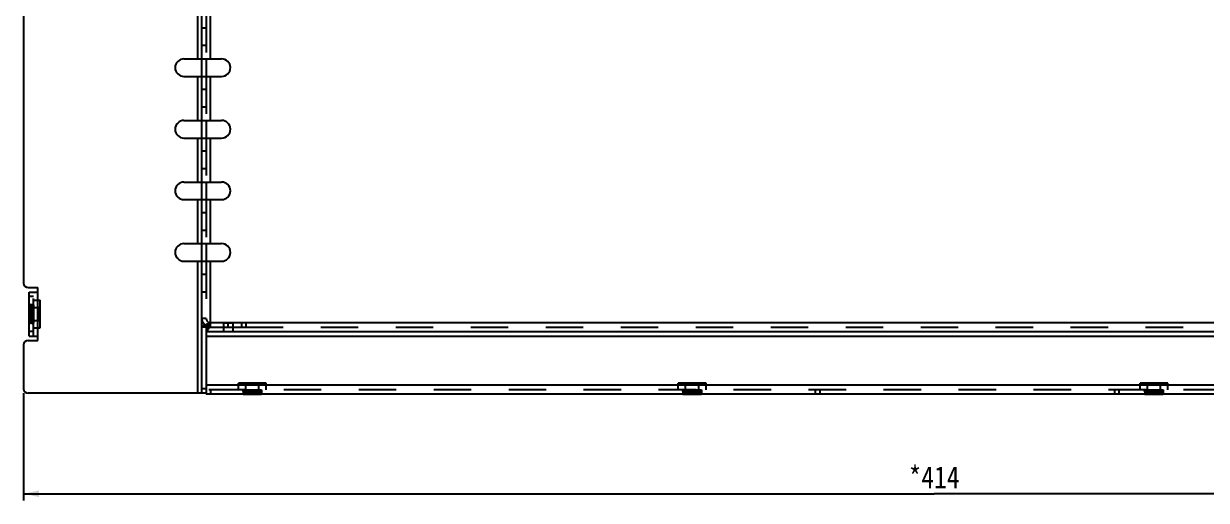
# Model space of a CAD drawing. Header units: millimetres. Extents: x 0 to 8948, y -1340 to 1100.
# Drawn here: x 340.5 to 609.4, y 450.3 to 558.6 of the extents above; entities that cross this region are included whole.
import ezdxf

# ---------------------------------------------------------------- set-up
doc = ezdxf.new("R2010")
doc.units = ezdxf.units.MM
doc.header["$LTSCALE"] = 85.25
doc.linetypes.add('HIDDEN', pattern=[0.2, 0.1, -0.1])
doc.layers.get('0').update_dxf_attribs({"linetype": 'CONTINUOUS'})
doc.layers.add('02___PRT_ALL_AXES', color=7, linetype='CONTINUOUS')
doc.layers.add('DEFAULT_2', color=8, linetype='HIDDEN')
doc.styles.get("Standard").update_dxf_attribs({"font": 'txt', "width": 0.85})
doc.dimstyles.new('DIMSTYLE_1', dxfattribs={"dimtxt": 5, "dimasz": 3.5, "dimexe": 1.5, "dimexo": 1, "dimgap": 1.25, "dimtad": 1, "dimdsep": 46, "dimtxsty": 'Standard', "dimblk": '_FILLED', "dimblk1": '_FILLED', "dimblk2": '_FILLED', "dimcen": 0.09, "dimadec": 0, "dimazin": 0, "dimtp": 0.01, "dimtm": 0.01, "dimtfac": 1, "dimtofl": 0, "dimtmove": 0, "dimatfit": 3, "dimldrblk": '_FILLED', "dimfxl": 0, "dimtolj": 1, "dimarcsym": 0})

# ---------------------------------------------------------------- blocks, each defined once
blk = doc.blocks.new('_FILLED')
at = {"color": 0, "linetype": 'ByBlock'}
blk.add_solid([(0, 0), (-1, 0.214), (-1, -0.214)], dxfattribs=at)
blk = doc.blocks.new('*D1')
at = {"color": 2, "linetype": 'Continuous', "transparency": 16777216}
for p, q in [((340.54, 474.61), (340.54, 450.26)), ((754.54, 473.11), (754.54, 450.26)), ((340.54, 451.76), (547.54, 451.76)), ((754.54, 451.76), (547.54, 451.76))]:
    blk.add_line(p, q, dxfattribs=at)
at = {"color": 2, "linetype": 'Continuous', "transparency": 16777216, "xscale": 3.5, "yscale": 3.5, "zscale": 3.5, "rotation": 180}
blk.add_blockref('_FILLED', (340.54, 451.76), dxfattribs=at)
at = {"color": 2, "linetype": 'Continuous', "transparency": 16777216, "xscale": 3.5, "yscale": 3.5, "zscale": 3.5}
blk.add_blockref('_FILLED', (754.54, 451.76), dxfattribs=at)
at = {"color": 2, "linetype": 'Continuous', "transparency": 16777216, "insert": (547.54, 458.01), "char_height": 5, "width": 17, "attachment_point": 2, "line_spacing_factor": 0.9}
blk.add_mtext('*414', dxfattribs=at)

msp = doc.modelspace()

# ---------------------------------------------------------------- linework, layer by layer
at = {"color": 3, "linetype": 'Continuous'}
for p, q in [((381.039, 474.614), (381.039, 715.614)), ((340.539, 595.614), (340.539, 499.614)), ((380.039, 560.614), (380.039, 550.614)), ((383.039, 550.614), (383.039, 560.614)), ((376.981, 550.614), (385.539, 550.614)), ((376.981, 546.614), (385.539, 546.614)), ((380.039, 546.614), (380.039, 536.614)), ((383.039, 536.614), (383.039, 546.614)), ((376.981, 536.614), (385.539, 536.614)), ((376.981, 532.614), (385.539, 532.614)), ((380.039, 532.614), (380.039, 522.614)), ((383.039, 522.614), (383.039, 532.614)), ((376.981, 522.614), (385.539, 522.614)), ((376.981, 518.614), (385.539, 518.614)), ((380.039, 518.614), (380.039, 508.614)), ((383.039, 508.614), (383.039, 518.614)), ((376.981, 508.614), (385.539, 508.614)), ((376.981, 504.614), (385.539, 504.614)), ((380.039, 504.614), (380.039, 474.614)), ((383.039, 490.614), (383.039, 504.614)), ((341.539, 498.614), (343.789, 498.614)), ((341.789, 487.614), (341.789, 497.614)), ((341.789, 497.614), (343.789, 497.614)), ((343.789, 486.614), (343.789, 498.614)), ((697.039, 490.614), (383.039, 490.614)), ((341.789, 487.614), (343.789, 487.614)), ((382.039, 488.614), (382.039, 476.414)), ((382.039, 488.614), (698.039, 488.614)), ((382.039, 487.614), (748.539, 487.614)), ((340.539, 485.614), (340.539, 475.614)), ((341.539, 486.614), (343.789, 486.614)), ((698.039, 476.414), (382.039, 476.414)), ((381.039, 474.614), (341.539, 474.614)), ((382.039, 474.567), (382.039, 474.414)), ((698.039, 474.414), (382.039, 474.414))]:
    msp.add_line(p, q, dxfattribs=at)
at = {"color": 7, "linetype": 'Continuous'}
for p, q in [((382.039, 550.614), (382.039, 546.614)), ((382.039, 536.614), (382.039, 532.614)), ((382.039, 522.614), (382.039, 518.614)), ((382.039, 508.614), (382.039, 504.614)), ((382.039, 489.614), (381.039, 489.614)), ((382.039, 489.614), (382.039, 488.614)), ((382.039, 476.414), (382.039, 474.614)), ((382.039, 475.614), (381.039, 475.614)), ((382.039, 474.614), (381.039, 474.614))]:
    msp.add_line(p, q, dxfattribs=at)
at = {"color": 3, "linetype": 'Continuous'}
for centre, radius, start, end in [((376.981, 548.614), 2, 90, 270), ((385.539, 548.614), 2, 270, 90), ((376.981, 534.614), 2, 90, 270), ((385.539, 534.614), 2, 270, 90), ((376.981, 520.614), 2, 90, 270), ((385.539, 520.614), 2, 270, 90), ((376.981, 506.614), 2, 90, 270), ((385.539, 506.614), 2, 270, 90), ((341.539, 499.614), 1, 180, 270), ((383.039, 491.614), 2, 242.28559, 250.01104), ((341.539, 485.614), 1, 90, 180), ((341.539, 475.614), 1, 180, 270)]:
    msp.add_arc(centre, radius, start, end, dxfattribs=at)
for points in [[(381.039, 489.614), (381.039, 489.712), (381.17, 489.864), (381.389, 490.001), (381.75, 490.179), (382.307, 490.38), (382.783, 490.533), (383.039, 490.614)], [(382.039, 488.614), (382.137, 488.614), (382.289, 488.745), (382.426, 488.964), (382.604, 489.325), (382.805, 489.882), (382.958, 490.358), (383.039, 490.614)]]:
    msp.add_open_spline(points, degree=3, knots=[0, 0, 0, 0, 0.1275582, 0.2247905, 0.3461005, 0.6491201, 1, 1, 1, 1], dxfattribs=at)
at = {"color": 7, "linetype": 'Continuous'}
for points in [[(382.039, 489.614), (382.039, 489.807), (382.285, 490.1), (382.665, 490.375), (382.911, 490.532), (383.039, 490.614)], [(382.039, 489.614), (382.232, 489.614), (382.525, 489.86), (382.8, 490.24), (382.957, 490.486), (383.039, 490.614)]]:
    msp.add_open_spline(points, degree=3, knots=[0, 0, 0, 0, 0.4006962, 0.6839153, 1, 1, 1, 1], dxfattribs=at)
at = {"layer": '02___PRT_ALL_AXES', "color": 8, "linetype": 'HIDDEN'}
for p, q in [((341.789, 494.714), (341.789, 490.514)), ((342.789, 494.714), (341.789, 494.714)), ((342.789, 494.714), (342.789, 490.514)), ((342.789, 490.514), (341.789, 490.514)), ((385.989, 490.614), (385.989, 488.614)), ((385.989, 490.614), (388.089, 490.614)), ((385.989, 489.614), (388.089, 489.614)), ((387.039, 489.614), (387.039, 490.614)), ((388.089, 490.614), (388.089, 488.614)), ((385.989, 488.614), (388.089, 488.614)), ((390.439, 475.414), (390.439, 474.414)), ((390.439, 475.414), (394.639, 475.414)), ((390.439, 474.414), (394.639, 474.414)), ((394.639, 475.414), (394.639, 474.414)), ((490.439, 475.414), (494.639, 475.414)), ((490.439, 475.414), (490.439, 474.414)), ((490.439, 474.414), (494.639, 474.414)), ((494.639, 475.414), (494.639, 474.414)), ((595.439, 475.414), (599.639, 475.414)), ((595.439, 475.414), (595.439, 474.414)), ((595.439, 474.414), (599.639, 474.414)), ((599.639, 475.414), (599.639, 474.414))]:
    msp.add_line(p, q, dxfattribs=at)
at = {"layer": 'DEFAULT_2', "color": 8, "linetype": 'HIDDEN'}
for p, q in [((382.039, 560.614), (382.039, 550.614)), ((382.039, 557.614), (381.039, 557.614)), ((382.039, 553.614), (381.039, 553.614)), ((382.039, 546.614), (382.039, 536.614)), ((382.039, 543.614), (381.039, 543.614)), ((382.039, 539.614), (381.039, 539.614)), ((382.039, 532.614), (382.039, 522.614)), ((382.039, 529.614), (381.039, 529.614)), ((382.039, 525.614), (381.039, 525.614)), ((382.039, 518.614), (382.039, 508.614)), ((382.039, 515.614), (381.039, 515.614)), ((382.039, 511.614), (381.039, 511.614)), ((382.039, 504.614), (382.039, 489.614)), ((382.039, 501.614), (381.039, 501.614)), ((342.789, 487.614), (342.789, 497.614)), ((382.039, 497.614), (381.039, 497.614)), ((342.789, 496.614), (341.789, 496.614)), ((342.789, 495.764), (344.289, 495.764)), ((344.289, 489.464), (344.289, 495.764)), ((341.819, 494.739), (341.819, 490.489)), ((341.819, 494.739), (341.919, 494.739)), ((342.119, 494.114), (341.819, 494.414)), ((341.919, 494.739), (341.919, 490.489)), ((342.409, 494.514), (341.919, 494.739)), ((342.119, 494.114), (342.119, 491.114)), ((342.119, 494.114), (343.989, 494.114)), ((342.409, 494.739), (342.409, 490.489)), ((342.409, 494.739), (342.789, 494.739)), ((343.989, 494.114), (344.289, 494.414)), ((343.989, 494.114), (343.989, 491.114)), ((344.269, 492.17), (344.269, 492.551)), ((344.289, 492.551), (344.269, 492.551)), ((344.269, 492.55), (344.289, 492.55)), ((344.269, 492.523), (344.289, 492.523)), ((344.289, 492.518), (344.269, 492.518)), ((344.269, 492.512), (344.289, 492.512)), ((344.269, 492.51), (344.289, 492.51)), ((344.289, 492.504), (344.269, 492.504)), ((344.269, 492.503), (344.289, 492.503)), ((344.269, 492.478), (344.289, 492.478)), ((344.269, 492.471), (344.289, 492.471)), ((344.269, 492.444), (344.289, 492.444)), ((344.269, 492.399), (344.289, 492.399)), ((344.269, 492.387), (344.289, 492.387)), ((344.269, 492.363), (344.289, 492.363)), ((344.269, 492.353), (344.289, 492.353)), ((344.269, 492.353), (344.289, 492.353)), ((344.269, 492.337), (344.289, 492.337)), ((344.269, 492.259), (344.289, 492.259)), ((344.269, 492.256), (344.289, 492.256)), ((344.269, 492.251), (344.289, 492.251)), ((344.289, 492.251), (344.269, 492.251)), ((344.269, 492.244), (344.289, 492.244)), ((344.269, 492.222), (344.289, 492.222)), ((344.269, 492.222), (344.289, 492.222)), ((344.269, 492.221), (344.289, 492.221)), ((344.269, 492.211), (344.289, 492.211)), ((344.269, 492.171), (344.289, 492.171)), ((344.269, 492.17), (344.289, 492.17)), ((342.119, 491.114), (341.819, 490.814)), ((341.819, 490.489), (341.919, 490.489)), ((342.409, 490.714), (341.919, 490.489)), ((342.119, 491.114), (343.989, 491.114)), ((342.409, 490.489), (342.789, 490.489)), ((342.789, 489.464), (344.289, 489.464)), ((343.989, 491.114), (344.289, 490.814)), ((344.269, 490.139), (344.269, 492.03)), ((344.269, 492.03), (344.289, 492.03)), ((344.269, 492.018), (344.289, 492.018)), ((344.269, 491.859), (344.289, 491.859)), ((344.269, 491.852), (344.289, 491.852)), ((344.269, 491.824), (344.289, 491.824)), ((344.269, 491.812), (344.289, 491.812)), ((344.269, 491.783), (344.289, 491.783)), ((344.269, 491.776), (344.289, 491.776)), ((344.269, 491.748), (344.289, 491.748)), ((344.289, 491.713), (344.269, 491.713)), ((344.269, 491.584), (344.289, 491.584)), ((344.289, 491.576), (344.269, 491.576)), ((344.269, 491.546), (344.289, 491.546)), ((344.289, 491.528), (344.269, 491.528)), ((344.269, 491.518), (344.289, 491.518)), ((344.269, 491.505), (344.289, 491.505)), ((344.269, 491.477), (344.289, 491.477)), ((344.289, 491.459), (344.269, 491.459)), ((344.269, 491.383), (344.289, 491.383)), ((344.269, 491.382), (344.289, 491.382)), ((344.269, 491.375), (344.289, 491.375)), ((344.269, 491.346), (344.289, 491.346)), ((344.269, 491.307), (344.289, 491.307)), ((344.269, 491.305), (344.289, 491.305)), ((344.289, 491.295), (344.269, 491.295)), ((344.269, 491.294), (344.289, 491.294)), ((344.289, 491.283), (344.269, 491.283)), ((344.269, 491.271), (344.289, 491.271)), ((344.269, 491.26), (344.289, 491.26)), ((344.289, 491.236), (344.269, 491.236)), ((344.269, 491.229), (344.289, 491.229)), ((344.269, 491.17), (344.289, 491.17)), ((344.289, 491.162), (344.269, 491.162)), ((344.269, 491.129), (344.289, 491.129)), ((344.269, 491.128), (344.289, 491.128)), ((344.289, 491.127), (344.269, 491.127)), ((344.269, 491.113), (344.289, 491.113)), ((344.269, 491.101), (344.289, 491.101)), ((344.289, 491.098), (344.269, 491.098)), ((344.269, 491.097), (344.289, 491.097)), ((344.269, 491.088), (344.289, 491.088)), ((344.289, 491.083), (344.269, 491.083)), ((344.269, 491.07), (344.289, 491.07)), ((344.269, 491.068), (344.289, 491.068)), ((344.269, 491.052), (344.289, 491.052)), ((344.269, 491.046), (344.289, 491.046)), ((344.289, 491.021), (344.269, 491.021)), ((344.269, 491.009), (344.289, 491.009)), ((344.269, 491.009), (344.289, 491.009)), ((344.269, 490.948), (344.289, 490.948)), ((344.269, 490.947), (344.289, 490.947)), ((344.269, 490.939), (344.289, 490.939)), ((344.269, 490.938), (344.289, 490.938)), ((344.269, 490.925), (344.289, 490.925)), ((344.269, 490.922), (344.289, 490.922)), ((344.269, 490.919), (344.289, 490.919)), ((344.289, 490.905), (344.269, 490.905)), ((344.269, 490.904), (344.289, 490.904)), ((344.269, 490.902), (344.289, 490.902)), ((344.269, 490.9), (344.289, 490.9)), ((344.269, 490.882), (344.289, 490.882)), ((344.269, 490.815), (344.289, 490.815)), ((344.269, 490.808), (344.289, 490.808)), ((344.269, 490.806), (344.289, 490.806)), ((344.269, 490.802), (344.289, 490.802)), ((344.269, 490.772), (344.289, 490.772)), ((344.269, 490.76), (344.289, 490.76)), ((344.269, 490.715), (344.289, 490.715)), ((344.289, 490.714), (344.269, 490.714)), ((344.269, 490.703), (344.289, 490.703)), ((344.269, 490.692), (344.289, 490.692)), ((344.269, 490.686), (344.289, 490.686)), ((344.269, 490.685), (344.289, 490.685)), ((344.269, 490.658), (344.289, 490.658)), ((344.269, 490.656), (344.289, 490.656)), ((344.269, 490.655), (344.289, 490.655)), ((344.269, 490.635), (344.289, 490.635)), ((344.269, 490.623), (344.289, 490.623)), ((344.269, 490.614), (344.289, 490.614)), ((344.269, 490.581), (344.289, 490.581)), ((344.269, 490.5), (344.289, 490.5)), ((344.269, 490.467), (344.289, 490.467)), ((344.289, 490.244), (344.269, 490.244)), ((344.269, 490.234), (344.289, 490.234)), ((344.269, 490.223), (344.289, 490.223)), ((344.269, 490.222), (344.289, 490.222)), ((344.269, 490.221), (344.289, 490.221)), ((344.289, 490.22), (344.269, 490.22)), ((344.269, 490.182), (344.289, 490.182)), ((344.289, 490.175), (344.269, 490.175)), ((344.269, 490.152), (344.289, 490.152)), ((344.269, 490.139), (344.289, 490.139)), ((382.039, 491.614), (381.039, 491.614)), ((382.039, 489.614), (383.039, 489.614)), ((383.039, 489.614), (383.039, 490.614)), ((383.039, 489.614), (391.039, 489.614)), ((390.039, 490.614), (390.039, 489.614)), ((391.039, 490.614), (391.039, 489.614)), ((391.039, 489.614), (689.039, 489.614)), ((342.789, 488.614), (341.789, 488.614)), ((389.389, 475.414), (389.389, 476.914)), ((395.689, 476.914), (389.389, 476.914)), ((391.039, 476.614), (390.739, 476.914)), ((391.039, 474.744), (391.039, 476.614)), ((394.039, 476.614), (391.039, 476.614)), ((392.602, 476.914), (392.602, 476.894)), ((392.983, 476.894), (392.602, 476.894)), ((392.603, 476.894), (392.603, 476.914)), ((392.631, 476.894), (392.631, 476.914)), ((392.635, 476.914), (392.635, 476.894)), ((392.642, 476.894), (392.642, 476.914)), ((392.643, 476.894), (392.643, 476.914)), ((392.649, 476.914), (392.649, 476.894)), ((392.65, 476.894), (392.65, 476.914)), ((392.676, 476.894), (392.676, 476.914)), ((392.682, 476.894), (392.682, 476.914)), ((392.71, 476.894), (392.71, 476.914)), ((392.755, 476.894), (392.755, 476.914)), ((392.767, 476.894), (392.767, 476.914)), ((392.791, 476.894), (392.791, 476.914)), ((392.8, 476.894), (392.8, 476.914)), ((392.801, 476.894), (392.801, 476.914)), ((392.816, 476.894), (392.816, 476.914)), ((392.894, 476.894), (392.894, 476.914)), ((392.898, 476.894), (392.898, 476.914)), ((392.902, 476.914), (392.902, 476.894)), ((392.903, 476.894), (392.903, 476.914)), ((392.909, 476.894), (392.909, 476.914)), ((392.931, 476.894), (392.931, 476.914)), ((392.932, 476.894), (392.932, 476.914)), ((392.933, 476.894), (392.933, 476.914)), ((392.942, 476.894), (392.942, 476.914)), ((392.982, 476.894), (392.982, 476.914)), ((392.984, 476.894), (392.984, 476.914)), ((393.123, 476.894), (393.123, 476.914)), ((395.015, 476.894), (393.123, 476.894)), ((393.135, 476.894), (393.135, 476.914)), ((393.294, 476.894), (393.294, 476.914)), ((393.302, 476.894), (393.302, 476.914)), ((393.33, 476.894), (393.33, 476.914)), ((393.341, 476.894), (393.341, 476.914)), ((393.37, 476.894), (393.37, 476.914)), ((393.378, 476.894), (393.378, 476.914)), ((393.406, 476.894), (393.406, 476.914)), ((393.44, 476.914), (393.44, 476.894)), ((393.569, 476.894), (393.569, 476.914)), ((393.577, 476.914), (393.577, 476.894)), ((393.608, 476.894), (393.608, 476.914)), ((393.625, 476.914), (393.625, 476.894)), ((393.635, 476.894), (393.635, 476.914)), ((393.648, 476.894), (393.648, 476.914)), ((393.677, 476.894), (393.677, 476.914)), ((393.695, 476.914), (393.695, 476.894)), ((393.771, 476.894), (393.771, 476.914)), ((393.771, 476.894), (393.771, 476.914)), ((393.779, 476.894), (393.779, 476.914)), ((393.807, 476.894), (393.807, 476.914)), ((393.846, 476.894), (393.846, 476.914)), ((393.848, 476.894), (393.848, 476.914)), ((393.859, 476.914), (393.859, 476.894)), ((393.859, 476.894), (393.859, 476.914)), ((393.87, 476.914), (393.87, 476.894)), ((393.882, 476.894), (393.882, 476.914)), ((393.893, 476.894), (393.893, 476.914)), ((393.917, 476.914), (393.917, 476.894)), ((393.924, 476.894), (393.924, 476.914)), ((393.984, 476.894), (393.984, 476.914)), ((393.991, 476.914), (393.991, 476.894)), ((394.025, 476.894), (394.025, 476.914)), ((394.025, 476.914), (394.025, 476.894)), ((394.027, 476.914), (394.027, 476.894)), ((394.039, 476.614), (394.339, 476.914)), ((394.039, 474.744), (394.039, 476.614)), ((394.04, 476.894), (394.04, 476.914)), ((394.052, 476.894), (394.052, 476.914)), ((394.055, 476.914), (394.055, 476.894)), ((394.056, 476.894), (394.056, 476.914)), ((394.066, 476.894), (394.066, 476.914)), ((394.07, 476.914), (394.07, 476.894)), ((394.083, 476.894), (394.083, 476.914)), ((394.086, 476.894), (394.086, 476.914)), ((394.101, 476.894), (394.101, 476.914)), ((394.107, 476.894), (394.107, 476.914)), ((394.132, 476.914), (394.132, 476.894)), ((394.144, 476.894), (394.144, 476.914)), ((394.145, 476.894), (394.145, 476.914)), ((394.205, 476.894), (394.205, 476.914)), ((394.206, 476.894), (394.206, 476.914)), ((394.214, 476.894), (394.214, 476.914)), ((394.216, 476.894), (394.216, 476.914)), ((394.228, 476.914), (394.228, 476.894)), ((394.231, 476.894), (394.231, 476.914)), ((394.234, 476.894), (394.234, 476.914)), ((394.248, 476.914), (394.248, 476.894)), ((394.249, 476.894), (394.249, 476.914)), ((394.251, 476.894), (394.251, 476.914)), ((394.254, 476.894), (394.254, 476.914)), ((394.271, 476.894), (394.271, 476.914)), ((394.338, 476.914), (394.338, 476.894)), ((394.345, 476.914), (394.345, 476.894)), ((394.348, 476.894), (394.348, 476.914)), ((394.351, 476.894), (394.351, 476.914)), ((394.381, 476.894), (394.381, 476.914)), ((394.393, 476.894), (394.393, 476.914)), ((394.438, 476.894), (394.438, 476.914)), ((394.439, 476.914), (394.439, 476.894)), ((394.451, 476.894), (394.451, 476.914)), ((394.461, 476.894), (394.461, 476.914)), ((394.467, 476.894), (394.467, 476.914)), ((394.468, 476.894), (394.468, 476.914)), ((394.495, 476.894), (394.495, 476.914)), ((394.497, 476.894), (394.497, 476.914)), ((394.498, 476.894), (394.498, 476.914)), ((394.518, 476.894), (394.518, 476.914)), ((394.53, 476.894), (394.53, 476.914)), ((394.539, 476.894), (394.539, 476.914)), ((394.572, 476.894), (394.572, 476.914)), ((394.653, 476.894), (394.653, 476.914)), ((394.686, 476.894), (394.686, 476.914)), ((394.91, 476.914), (394.91, 476.894)), ((394.92, 476.894), (394.92, 476.914)), ((394.93, 476.894), (394.93, 476.914)), ((394.932, 476.894), (394.932, 476.914)), ((394.933, 476.894), (394.933, 476.914)), ((394.933, 476.914), (394.933, 476.894)), ((394.971, 476.894), (394.971, 476.914)), ((394.978, 476.914), (394.978, 476.894)), ((395.001, 476.894), (395.001, 476.914)), ((395.015, 476.894), (395.015, 476.914)), ((395.689, 475.414), (395.689, 476.914)), ((495.689, 476.914), (489.389, 476.914)), ((489.389, 475.414), (489.389, 476.914)), ((491.039, 476.614), (490.739, 476.914)), ((494.039, 476.614), (491.039, 476.614)), ((491.039, 474.744), (491.039, 476.614)), ((492.602, 476.914), (492.602, 476.894)), ((492.983, 476.894), (492.602, 476.894)), ((492.603, 476.894), (492.603, 476.914)), ((492.631, 476.894), (492.631, 476.914)), ((492.635, 476.914), (492.635, 476.894)), ((492.642, 476.894), (492.642, 476.914)), ((492.643, 476.894), (492.643, 476.914)), ((492.649, 476.914), (492.649, 476.894)), ((492.65, 476.894), (492.65, 476.914)), ((492.676, 476.894), (492.676, 476.914)), ((492.682, 476.894), (492.682, 476.914)), ((492.71, 476.894), (492.71, 476.914)), ((492.755, 476.894), (492.755, 476.914)), ((492.767, 476.894), (492.767, 476.914)), ((492.791, 476.894), (492.791, 476.914)), ((492.8, 476.894), (492.8, 476.914)), ((492.801, 476.894), (492.801, 476.914)), ((492.816, 476.894), (492.816, 476.914)), ((492.894, 476.894), (492.894, 476.914)), ((492.898, 476.894), (492.898, 476.914)), ((492.902, 476.914), (492.902, 476.894)), ((492.903, 476.894), (492.903, 476.914)), ((492.909, 476.894), (492.909, 476.914)), ((492.931, 476.894), (492.931, 476.914)), ((492.932, 476.894), (492.932, 476.914)), ((492.933, 476.894), (492.933, 476.914)), ((492.942, 476.894), (492.942, 476.914)), ((492.982, 476.894), (492.982, 476.914)), ((492.984, 476.894), (492.984, 476.914)), ((493.123, 476.894), (493.123, 476.914)), ((495.015, 476.894), (493.123, 476.894)), ((493.135, 476.894), (493.135, 476.914)), ((493.294, 476.894), (493.294, 476.914)), ((493.302, 476.894), (493.302, 476.914)), ((493.33, 476.894), (493.33, 476.914)), ((493.341, 476.894), (493.341, 476.914)), ((493.37, 476.894), (493.37, 476.914)), ((493.378, 476.894), (493.378, 476.914)), ((493.406, 476.894), (493.406, 476.914)), ((493.44, 476.914), (493.44, 476.894)), ((493.569, 476.894), (493.569, 476.914)), ((493.577, 476.914), (493.577, 476.894)), ((493.608, 476.894), (493.608, 476.914)), ((493.625, 476.914), (493.625, 476.894)), ((493.635, 476.894), (493.635, 476.914)), ((493.648, 476.894), (493.648, 476.914)), ((493.677, 476.894), (493.677, 476.914)), ((493.695, 476.914), (493.695, 476.894)), ((493.771, 476.894), (493.771, 476.914)), ((493.771, 476.894), (493.771, 476.914)), ((493.779, 476.894), (493.779, 476.914)), ((493.807, 476.894), (493.807, 476.914)), ((493.846, 476.894), (493.846, 476.914)), ((493.848, 476.894), (493.848, 476.914)), ((493.859, 476.914), (493.859, 476.894)), ((493.859, 476.894), (493.859, 476.914)), ((493.87, 476.914), (493.87, 476.894)), ((493.882, 476.894), (493.882, 476.914)), ((493.893, 476.894), (493.893, 476.914)), ((493.917, 476.914), (493.917, 476.894)), ((493.924, 476.894), (493.924, 476.914)), ((493.984, 476.894), (493.984, 476.914)), ((493.991, 476.914), (493.991, 476.894)), ((494.025, 476.894), (494.025, 476.914)), ((494.025, 476.914), (494.025, 476.894)), ((494.027, 476.914), (494.027, 476.894)), ((494.039, 476.614), (494.339, 476.914)), ((494.039, 474.744), (494.039, 476.614)), ((494.04, 476.894), (494.04, 476.914)), ((494.052, 476.894), (494.052, 476.914)), ((494.055, 476.914), (494.055, 476.894)), ((494.056, 476.894), (494.056, 476.914)), ((494.066, 476.894), (494.066, 476.914)), ((494.07, 476.914), (494.07, 476.894)), ((494.083, 476.894), (494.083, 476.914)), ((494.086, 476.894), (494.086, 476.914)), ((494.101, 476.894), (494.101, 476.914)), ((494.107, 476.894), (494.107, 476.914)), ((494.132, 476.914), (494.132, 476.894)), ((494.144, 476.894), (494.144, 476.914)), ((494.145, 476.894), (494.145, 476.914)), ((494.205, 476.894), (494.205, 476.914)), ((494.206, 476.894), (494.206, 476.914)), ((494.214, 476.894), (494.214, 476.914)), ((494.216, 476.894), (494.216, 476.914)), ((494.228, 476.914), (494.228, 476.894)), ((494.231, 476.894), (494.231, 476.914)), ((494.234, 476.894), (494.234, 476.914)), ((494.248, 476.914), (494.248, 476.894)), ((494.249, 476.894), (494.249, 476.914)), ((494.251, 476.894), (494.251, 476.914)), ((494.254, 476.894), (494.254, 476.914)), ((494.271, 476.894), (494.271, 476.914)), ((494.338, 476.914), (494.338, 476.894)), ((494.345, 476.914), (494.345, 476.894)), ((494.348, 476.894), (494.348, 476.914)), ((494.351, 476.894), (494.351, 476.914)), ((494.381, 476.894), (494.381, 476.914)), ((494.393, 476.894), (494.393, 476.914)), ((494.438, 476.894), (494.438, 476.914)), ((494.439, 476.914), (494.439, 476.894)), ((494.451, 476.894), (494.451, 476.914)), ((494.461, 476.894), (494.461, 476.914)), ((494.467, 476.894), (494.467, 476.914)), ((494.468, 476.894), (494.468, 476.914)), ((494.495, 476.894), (494.495, 476.914)), ((494.497, 476.894), (494.497, 476.914)), ((494.498, 476.894), (494.498, 476.914)), ((494.518, 476.894), (494.518, 476.914)), ((494.53, 476.894), (494.53, 476.914)), ((494.539, 476.894), (494.539, 476.914)), ((494.572, 476.894), (494.572, 476.914)), ((494.653, 476.894), (494.653, 476.914)), ((494.686, 476.894), (494.686, 476.914)), ((494.91, 476.914), (494.91, 476.894)), ((494.92, 476.894), (494.92, 476.914)), ((494.93, 476.894), (494.93, 476.914)), ((494.932, 476.894), (494.932, 476.914)), ((494.933, 476.894), (494.933, 476.914)), ((494.933, 476.914), (494.933, 476.894)), ((494.971, 476.894), (494.971, 476.914)), ((494.978, 476.914), (494.978, 476.894)), ((495.001, 476.894), (495.001, 476.914)), ((495.015, 476.894), (495.015, 476.914)), ((495.689, 475.414), (495.689, 476.914)), ((600.689, 476.914), (594.389, 476.914)), ((594.389, 475.414), (594.389, 476.914)), ((596.039, 476.614), (595.739, 476.914)), ((599.039, 476.614), (596.039, 476.614)), ((596.039, 474.744), (596.039, 476.614)), ((597.602, 476.914), (597.602, 476.894)), ((597.983, 476.894), (597.602, 476.894)), ((597.603, 476.894), (597.603, 476.914)), ((597.631, 476.894), (597.631, 476.914)), ((597.635, 476.914), (597.635, 476.894)), ((597.642, 476.894), (597.642, 476.914)), ((597.643, 476.894), (597.643, 476.914)), ((597.649, 476.914), (597.649, 476.894)), ((597.65, 476.894), (597.65, 476.914)), ((597.676, 476.894), (597.676, 476.914)), ((597.682, 476.894), (597.682, 476.914)), ((597.71, 476.894), (597.71, 476.914)), ((597.755, 476.894), (597.755, 476.914)), ((597.767, 476.894), (597.767, 476.914)), ((597.791, 476.894), (597.791, 476.914)), ((597.8, 476.894), (597.8, 476.914)), ((597.801, 476.894), (597.801, 476.914)), ((597.816, 476.894), (597.816, 476.914)), ((597.894, 476.894), (597.894, 476.914)), ((597.898, 476.894), (597.898, 476.914)), ((597.902, 476.914), (597.902, 476.894)), ((597.903, 476.894), (597.903, 476.914)), ((597.909, 476.894), (597.909, 476.914)), ((597.931, 476.894), (597.931, 476.914)), ((597.932, 476.894), (597.932, 476.914)), ((597.933, 476.894), (597.933, 476.914)), ((597.942, 476.894), (597.942, 476.914)), ((597.982, 476.894), (597.982, 476.914)), ((597.984, 476.894), (597.984, 476.914)), ((598.123, 476.894), (598.123, 476.914)), ((600.015, 476.894), (598.123, 476.894)), ((598.135, 476.894), (598.135, 476.914)), ((598.294, 476.894), (598.294, 476.914)), ((598.302, 476.894), (598.302, 476.914)), ((598.33, 476.894), (598.33, 476.914)), ((598.341, 476.894), (598.341, 476.914)), ((598.37, 476.894), (598.37, 476.914)), ((598.378, 476.894), (598.378, 476.914)), ((598.406, 476.894), (598.406, 476.914)), ((598.44, 476.914), (598.44, 476.894)), ((598.569, 476.894), (598.569, 476.914)), ((598.577, 476.914), (598.577, 476.894)), ((598.608, 476.894), (598.608, 476.914)), ((598.625, 476.914), (598.625, 476.894)), ((598.635, 476.894), (598.635, 476.914)), ((598.648, 476.894), (598.648, 476.914)), ((598.677, 476.894), (598.677, 476.914)), ((598.695, 476.914), (598.695, 476.894)), ((598.771, 476.894), (598.771, 476.914)), ((598.771, 476.894), (598.771, 476.914)), ((598.779, 476.894), (598.779, 476.914)), ((598.807, 476.894), (598.807, 476.914)), ((598.846, 476.894), (598.846, 476.914)), ((598.848, 476.894), (598.848, 476.914)), ((598.859, 476.914), (598.859, 476.894)), ((598.859, 476.894), (598.859, 476.914)), ((598.87, 476.914), (598.87, 476.894)), ((598.882, 476.894), (598.882, 476.914)), ((598.893, 476.894), (598.893, 476.914)), ((598.917, 476.914), (598.917, 476.894)), ((598.924, 476.894), (598.924, 476.914)), ((598.984, 476.894), (598.984, 476.914)), ((598.991, 476.914), (598.991, 476.894)), ((599.025, 476.894), (599.025, 476.914)), ((599.025, 476.914), (599.025, 476.894)), ((599.027, 476.914), (599.027, 476.894)), ((599.039, 476.614), (599.339, 476.914)), ((599.039, 474.744), (599.039, 476.614)), ((599.04, 476.894), (599.04, 476.914)), ((599.052, 476.894), (599.052, 476.914)), ((599.055, 476.914), (599.055, 476.894)), ((599.056, 476.894), (599.056, 476.914)), ((599.066, 476.894), (599.066, 476.914)), ((599.07, 476.914), (599.07, 476.894)), ((599.083, 476.894), (599.083, 476.914)), ((599.086, 476.894), (599.086, 476.914)), ((599.101, 476.894), (599.101, 476.914)), ((599.107, 476.894), (599.107, 476.914)), ((599.132, 476.914), (599.132, 476.894)), ((599.144, 476.894), (599.144, 476.914)), ((599.145, 476.894), (599.145, 476.914)), ((599.205, 476.894), (599.205, 476.914)), ((599.206, 476.894), (599.206, 476.914)), ((599.214, 476.894), (599.214, 476.914)), ((599.216, 476.894), (599.216, 476.914)), ((599.228, 476.914), (599.228, 476.894)), ((599.231, 476.894), (599.231, 476.914)), ((599.234, 476.894), (599.234, 476.914)), ((599.248, 476.914), (599.248, 476.894)), ((599.249, 476.894), (599.249, 476.914)), ((599.251, 476.894), (599.251, 476.914)), ((599.254, 476.894), (599.254, 476.914)), ((599.271, 476.894), (599.271, 476.914)), ((599.338, 476.914), (599.338, 476.894)), ((599.345, 476.914), (599.345, 476.894)), ((599.348, 476.894), (599.348, 476.914)), ((599.351, 476.894), (599.351, 476.914)), ((599.381, 476.894), (599.381, 476.914)), ((599.393, 476.894), (599.393, 476.914)), ((599.438, 476.894), (599.438, 476.914)), ((599.439, 476.914), (599.439, 476.894)), ((599.451, 476.894), (599.451, 476.914)), ((599.461, 476.894), (599.461, 476.914)), ((599.467, 476.894), (599.467, 476.914)), ((599.468, 476.894), (599.468, 476.914)), ((599.495, 476.894), (599.495, 476.914)), ((599.497, 476.894), (599.497, 476.914)), ((599.498, 476.894), (599.498, 476.914)), ((599.518, 476.894), (599.518, 476.914)), ((599.53, 476.894), (599.53, 476.914)), ((599.539, 476.894), (599.539, 476.914)), ((599.572, 476.894), (599.572, 476.914)), ((599.653, 476.894), (599.653, 476.914)), ((599.686, 476.894), (599.686, 476.914)), ((599.91, 476.914), (599.91, 476.894)), ((599.92, 476.894), (599.92, 476.914)), ((599.93, 476.894), (599.93, 476.914)), ((599.932, 476.894), (599.932, 476.914)), ((599.933, 476.894), (599.933, 476.914)), ((599.933, 476.914), (599.933, 476.894)), ((599.971, 476.894), (599.971, 476.914)), ((599.978, 476.914), (599.978, 476.894)), ((600.001, 476.894), (600.001, 476.914)), ((600.015, 476.894), (600.015, 476.914)), ((600.689, 475.414), (600.689, 476.914)), ((698.039, 475.414), (382.039, 475.414)), ((382.039, 474.614), (382.039, 474.567)), ((383.039, 475.414), (383.039, 474.414)), ((390.414, 475.034), (390.414, 475.414)), ((390.414, 475.034), (394.664, 475.034)), ((390.639, 475.034), (390.414, 474.544)), ((390.414, 474.444), (390.414, 474.544)), ((394.664, 474.544), (390.414, 474.544)), ((390.414, 474.444), (394.664, 474.444)), ((391.039, 474.744), (390.739, 474.444)), ((394.039, 474.744), (391.039, 474.744)), ((394.039, 474.744), (394.339, 474.444)), ((394.439, 475.034), (394.664, 474.544)), ((394.664, 475.034), (394.664, 475.414)), ((394.664, 474.444), (394.664, 474.544)), ((490.414, 475.034), (490.414, 475.414)), ((490.414, 475.034), (494.664, 475.034)), ((490.639, 475.034), (490.414, 474.544)), ((494.664, 474.544), (490.414, 474.544)), ((490.414, 474.444), (490.414, 474.544)), ((490.414, 474.444), (494.664, 474.444)), ((491.039, 474.744), (490.739, 474.444)), ((494.039, 474.744), (491.039, 474.744)), ((494.039, 474.744), (494.339, 474.444)), ((494.439, 475.034), (494.664, 474.544)), ((494.664, 475.034), (494.664, 475.414)), ((494.664, 474.444), (494.664, 474.544)), ((520.539, 475.414), (520.539, 474.414)), ((521.539, 475.414), (521.539, 474.414)), ((588.539, 475.414), (588.539, 474.414)), ((589.539, 475.414), (589.539, 474.414)), ((595.414, 475.034), (595.414, 475.414)), ((595.414, 475.034), (599.664, 475.034)), ((595.639, 475.034), (595.414, 474.544)), ((599.664, 474.544), (595.414, 474.544)), ((595.414, 474.444), (595.414, 474.544)), ((595.414, 474.444), (599.664, 474.444)), ((596.039, 474.744), (595.739, 474.444)), ((599.039, 474.744), (596.039, 474.744)), ((599.039, 474.744), (599.339, 474.444)), ((599.439, 475.034), (599.664, 474.544)), ((599.664, 475.034), (599.664, 475.414)), ((599.664, 474.444), (599.664, 474.544))]:
    msp.add_line(p, q, dxfattribs=at)
for radius, start, end in [(2, 180, 242.28559), (1, 180, 270), (2, 250.01104, 270)]:
    msp.add_arc((383.039, 491.614), radius, start, end, dxfattribs=at)

# ---------------------------------------------------------------- dimensions: what is measured, and where the dimension line sits
at = {"color": 2, "linetype": 'Continuous'}
dim = msp.add_linear_dim(base=(754.539, 451.76), p1=(340.539, 475.614), p2=(754.539, 474.114), text='*<>', dimstyle='DIMSTYLE_1', dxfattribs=at)
dim.commit()
dim.dimension.update_dxf_attribs({"geometry": '*D1', "text_midpoint": (547.539, 451.76), "dimtype": 160})

doc.saveas('drawing.dxf')
